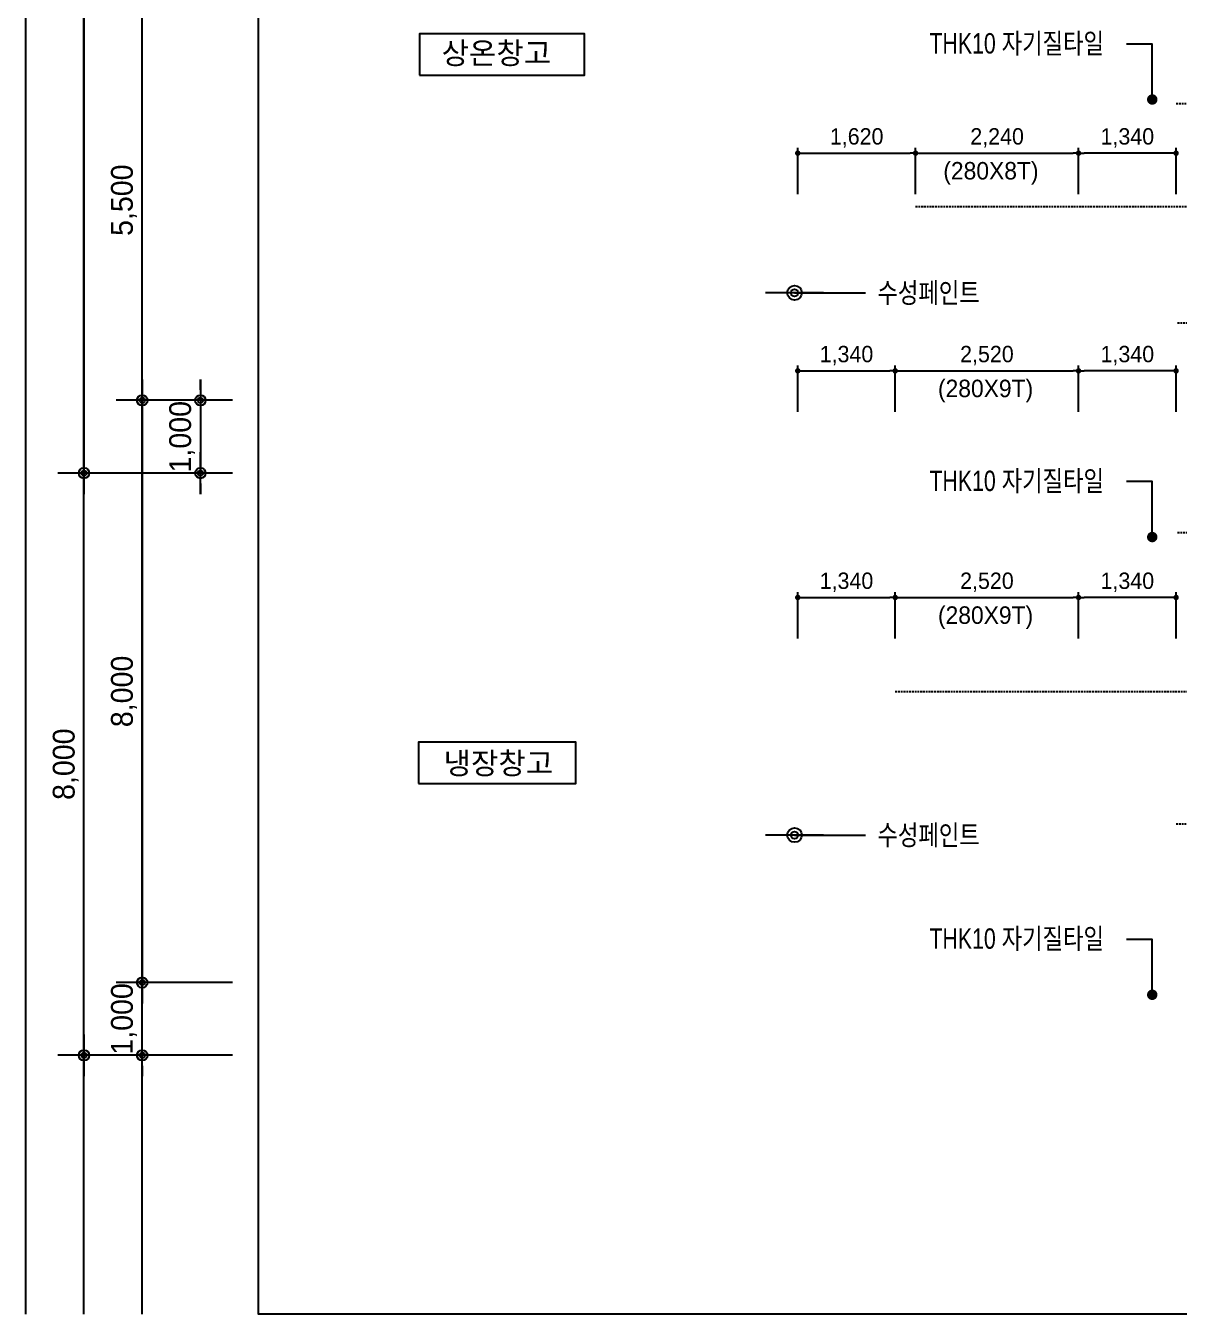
# Model space of a CAD drawing. Header units: millimetres. Extents: x 252711992 to 505989238, y 504776675 to 1009617600.
# Drawn here: x 253473934 to 253489786, y 504776996 to 504794701 of the extents above; entities that cross this region are included whole.
import ezdxf
from ezdxf.enums import TextEntityAlignment as Align

# ---------------------------------------------------------------- set-up
doc = ezdxf.new("R2010")
doc.units = ezdxf.units.MM
doc.linetypes.add('DASHEDX2', pattern=[38.1, 25.4, -12.7])
for name, color, linetype in [('$ZCDB_AUDIT_GENERATED_600D18', 7, 'Continuous'), ('0KD DIM', 7, 'Continuous'), ('4A.TEC TEXT', 7, 'Continuous'), ('TEX', 3, 'Continuous'), ('TEXT', 7, 'Continuous'), ('㈜SE&C TEXT', 7, 'Continuous')]:
    doc.layers.add(name, color=color, linetype=linetype)
doc.layers.add('DEFPOINT', color=135, linetype='Continuous', plot=False)
doc.styles.add('나눔고딕', font='')
doc.styles.add('돋움', font='')
doc.styles.add('돋음체', font='')
doc.styles.get('나눔고딕').set_extended_font_data('Dotum')
doc.styles.get('돋움').set_extended_font_data('Dotum')
doc.styles.get('돋음체').set_extended_font_data('Dotum')
doc.dimstyles.new('DIM_600(외부치수)', dxfattribs={"dimscale": 400, "dimtxt": 3.3, "dimasz": 1, "dimexe": 2, "dimexo": 2, "dimgap": 1, "dimtad": 1, "dimdec": 0, "dimdsep": 46, "dimlunit": 6, "dimtxsty": '나눔고딕', "dimblk1": 'DIMDOT', "dimblk2": 'DIMDOT', "dimsah": 1, "dimcen": 2.5, "dimdle": 1.5, "dimclrd": 8, "dimclre": 8, "dimclrt": 3, "dimadec": 0, "dimazin": 0, "dimtfac": 1, "dimtdec": 0, "dimtix": 1, "dimtmove": 2, "dimatfit": 3, "dimldrblk": 'DIMDOT', "dimfxl": 1, "dimtvp": 1, "dimtolj": 1, "dimtzin": 0, "dimarcsym": 0})
doc.dimstyles.new('DIM_80(외부치수)', dxfattribs={"dimscale": 40, "dimtxt": 3.3, "dimasz": 1, "dimexe": 2, "dimexo": 2, "dimgap": 1, "dimtad": 1, "dimdec": 0, "dimdsep": 46, "dimlunit": 6, "dimtxsty": '돋움', "dimblk1": 'DIMDOT', "dimblk2": 'DIMDOT', "dimsah": 1, "dimcen": 2.5, "dimdle": 1.5, "dimclrd": 1, "dimclre": 7, "dimclrt": 2, "dimadec": 0, "dimazin": 0, "dimtfac": 1, "dimtdec": 0, "dimtix": 1, "dimtmove": 2, "dimatfit": 3, "dimldrblk": 'DIMDOT', "dimfxl": 1, "dimtvp": 1, "dimtolj": 1, "dimtzin": 0, "dimarcsym": 0})
doc.dimstyles.new('KD DIM 1', dxfattribs={"dimscale": 50, "dimtxt": 3, "dimasz": 1, "dimexe": 1, "dimexo": 1, "dimgap": 1, "dimtad": 1, "dimdec": 0, "dimzin": 0, "dimdsep": 46, "dimlunit": 6, "dimtxsty": '돋음체', "dimblk": 'DOT', "dimcen": 3, "dimdle": 1, "dimclrd": 256, "dimclre": 256, "dimclrt": 3, "dimazin": 0, "dimtfac": 1, "dimtdec": 0, "dimtix": 1, "dimtmove": 2, "dimatfit": 3, "dimldrblk": 'OBLIQUE', "dimfxl": 1, "dimtvp": 0.8333, "dimtolj": 1, "dimtzin": 0, "dimarcsym": 0})

# ---------------------------------------------------------------- blocks, each defined once
blk = doc.blocks.new('DIMDOT')
at = {"color": 0}
blk.add_line((-2, 0), (2, 0), dxfattribs=at)
for radius in [0.5, 0.25]:
    blk.add_circle((0, 0), radius, dxfattribs=at)
blk = doc.blocks.new('*D401')
at = {"layer": '$ZCDB_AUDIT_GENERATED_600D18', "color": 8, "lineweight": -2, "transparency": 16777216}
for p, q in [((253476774, 504788554), (253474374, 504788554)), ((253474734, 504780698), (253474734, 504788410)), ((253476774, 504780554), (253474374, 504780554))]:
    blk.add_line(p, q, dxfattribs=at)
at = {"layer": 'Defpoints', "color": 0, "transparency": 16777216}
for p in [(253474734, 504788554), (253477134, 504788554, 8378), (253477134, 504780554, -5000)]:
    blk.add_point(p, dxfattribs=at)
at = {"layer": '$ZCDB_AUDIT_GENERATED_600D18', "color": 8, "lineweight": -2, "transparency": 16777216, "xscale": 144, "yscale": 144, "zscale": 144}
for p, rotation in [((253474734, 504788554), 90), ((253474734, 504780554), 270)]:
    blk.add_blockref('DIMDOT', p, dxfattribs=dict(at, rotation=rotation))
at = {"layer": '$ZCDB_AUDIT_GENERATED_600D18', "color": 3, "transparency": 16777216, "insert": (253474483, 504784554), "char_height": 300, "attachment_point": 5, "rotation": 90, "style": '나눔고딕'}
blk.add_mtext('\\A1;8,000', dxfattribs=at)
blk = doc.blocks.new('*D402')
at = {"layer": '$ZCDB_AUDIT_GENERATED_600D18', "color": 8, "lineweight": -2, "transparency": 16777216}
for p, q in [((253476774, 504819554), (253474374, 504819554)), ((253474734, 504819410), (253474734, 504788698)), ((253476774, 504788554), (253474374, 504788554))]:
    blk.add_line(p, q, dxfattribs=at)
at = {"layer": 'Defpoints', "color": 0, "transparency": 16777216}
for p in [(253477134, 504819554, -43462), (253474734, 504788554), (253477134, 504788554, 8378)]:
    blk.add_point(p, dxfattribs=at)
at = {"layer": '$ZCDB_AUDIT_GENERATED_600D18', "color": 8, "lineweight": -2, "transparency": 16777216, "xscale": 144, "yscale": 144, "zscale": 144}
for p, rotation in [((253474734, 504819554), 90), ((253474734, 504788554), 270)]:
    blk.add_blockref('DIMDOT', p, dxfattribs=dict(at, rotation=rotation))
at = {"layer": '$ZCDB_AUDIT_GENERATED_600D18', "color": 3, "transparency": 16777216, "insert": (253474483, 504804054), "char_height": 300, "attachment_point": 5, "rotation": 90, "style": '나눔고딕'}
blk.add_mtext('\\A1;31,000', dxfattribs=at)
blk = doc.blocks.new('*D403')
at = {"layer": '$ZCDB_AUDIT_GENERATED_600D18', "color": 8, "lineweight": -2, "transparency": 16777216}
for p, q in [((253475534, 504781698), (253475534, 504781842)), ((253476774, 504781554), (253475174, 504781554)), ((253475534, 504780554), (253475534, 504781554)), ((253476774, 504780554), (253475174, 504780554)), ((253475534, 504780410), (253475534, 504780266))]:
    blk.add_line(p, q, dxfattribs=at)
at = {"layer": 'Defpoints', "color": 0, "transparency": 16777216}
for p in [(253475534, 504781554), (253477134, 504781554, -903), (253477134, 504780554, -2575)]:
    blk.add_point(p, dxfattribs=at)
at = {"layer": '$ZCDB_AUDIT_GENERATED_600D18', "color": 8, "lineweight": -2, "transparency": 16777216, "xscale": 144, "yscale": 144, "zscale": 144}
for p, rotation in [((253475534, 504781554), 270), ((253475534, 504780554), 90)]:
    blk.add_blockref('DIMDOT', p, dxfattribs=dict(at, rotation=rotation))
at = {"layer": '$ZCDB_AUDIT_GENERATED_600D18', "color": 3, "transparency": 16777216, "insert": (253475283, 504781054), "char_height": 300, "attachment_point": 5, "rotation": 90, "style": '나눔고딕'}
blk.add_mtext('\\A1;1,000', dxfattribs=at)
blk = doc.blocks.new('*D404')
at = {"layer": '$ZCDB_AUDIT_GENERATED_600D18', "color": 8, "lineweight": -2, "transparency": 16777216}
for p, q in [((253476774, 504789554), (253475174, 504789554)), ((253475534, 504789410), (253475534, 504781698)), ((253476774, 504781554), (253475174, 504781554))]:
    blk.add_line(p, q, dxfattribs=at)
at = {"layer": 'Defpoints', "color": 0, "transparency": 16777216}
for p in [(253477134, 504789554, -14281), (253475534, 504781554), (253477134, 504781554, -903)]:
    blk.add_point(p, dxfattribs=at)
at = {"layer": '$ZCDB_AUDIT_GENERATED_600D18', "color": 8, "lineweight": -2, "transparency": 16777216, "xscale": 144, "yscale": 144, "zscale": 144}
for p, rotation in [((253475534, 504789554), 90), ((253475534, 504781554), 270)]:
    blk.add_blockref('DIMDOT', p, dxfattribs=dict(at, rotation=rotation))
at = {"layer": '$ZCDB_AUDIT_GENERATED_600D18', "color": 3, "transparency": 16777216, "insert": (253475283, 504785554), "char_height": 300, "attachment_point": 5, "rotation": 90, "style": '나눔고딕'}
blk.add_mtext('\\A1;8,000', dxfattribs=at)
blk = doc.blocks.new('*D405')
at = {"layer": '$ZCDB_AUDIT_GENERATED_600D18', "color": 8, "lineweight": -2, "transparency": 16777216}
for p, q in [((253476774, 504795054), (253475174, 504795054)), ((253475534, 504789698), (253475534, 504794910)), ((253476774, 504789554), (253475174, 504789554))]:
    blk.add_line(p, q, dxfattribs=at)
at = {"layer": 'Defpoints', "color": 0, "transparency": 16777216}
for p in [(253475534, 504795054), (253477134, 504795054, -5084), (253477134, 504789554, -14281)]:
    blk.add_point(p, dxfattribs=at)
at = {"layer": '$ZCDB_AUDIT_GENERATED_600D18', "color": 8, "lineweight": -2, "transparency": 16777216, "xscale": 144, "yscale": 144, "zscale": 144}
for p, rotation in [((253475534, 504795054), 90), ((253475534, 504789554), 270)]:
    blk.add_blockref('DIMDOT', p, dxfattribs=dict(at, rotation=rotation))
at = {"layer": '$ZCDB_AUDIT_GENERATED_600D18', "color": 3, "transparency": 16777216, "insert": (253475283, 504792304), "char_height": 300, "attachment_point": 5, "rotation": 90, "style": '나눔고딕'}
blk.add_mtext('\\A1;5,500', dxfattribs=at)
blk = doc.blocks.new('*D409')
at = {"layer": '$ZCDB_AUDIT_GENERATED_600D18', "color": 8, "lineweight": -2, "transparency": 16777216}
for p, q in [((253476334, 504789698), (253476334, 504789842)), ((253476774, 504789554), (253475974, 504789554)), ((253476334, 504789554), (253476334, 504788554)), ((253476774, 504788554), (253475974, 504788554)), ((253476334, 504788410), (253476334, 504788266))]:
    blk.add_line(p, q, dxfattribs=at)
at = {"layer": 'Defpoints', "color": 0, "transparency": 16777216}
for p in [(253477134, 504789554, -12771), (253476334, 504788554), (253477134, 504788554, -11099)]:
    blk.add_point(p, dxfattribs=at)
at = {"layer": '$ZCDB_AUDIT_GENERATED_600D18', "color": 8, "lineweight": -2, "transparency": 16777216, "xscale": 144, "yscale": 144, "zscale": 144}
for p, rotation in [((253476334, 504789554), 270), ((253476334, 504788554), 90)]:
    blk.add_blockref('DIMDOT', p, dxfattribs=dict(at, rotation=rotation))
at = {"layer": '$ZCDB_AUDIT_GENERATED_600D18', "color": 3, "transparency": 16777216, "insert": (253476083, 504789054), "char_height": 300, "attachment_point": 5, "rotation": 90, "style": '나눔고딕'}
blk.add_mtext('\\A1;1,000', dxfattribs=at)
blk = doc.blocks.new('_Dot')
at = {"color": 0, "linetype": 'ByBlock', "lineweight": -2}
blk.add_line((-0.5, 0), (-1, 0), dxfattribs=at)
at = {"color": 0, "linetype": 'ByBlock', "const_width": 0.5}
blk.add_lwpolyline([(-0.25, 0, 1), (0.25, 0, 1)], format="xyb", close=True, dxfattribs=at)
blk = doc.blocks.new('*D1155')
at = {"layer": '0KD DIM', "lineweight": -2, "transparency": 16777216}
for p, q in [((253486163, 504792385), (253486163, 504793025)), ((253488403, 504792385), (253488403, 504793025)), ((253486238, 504792950), (253488328, 504792950))]:
    blk.add_line(p, q, dxfattribs=at)
at = {"layer": 'Defpoints', "color": 0, "transparency": 16777216}
for p in [(253488403, 504792950), (253486163, 504792310), (253488403, 504792310)]:
    blk.add_point(p, dxfattribs=at)
at = {"layer": '0KD DIM', "lineweight": -2, "transparency": 16777216, "xscale": 75, "yscale": 75, "zscale": 75, "rotation": 180}
blk.add_blockref('_Dot', (253486163, 504792950), dxfattribs=at)
at = {"layer": '0KD DIM', "lineweight": -2, "transparency": 16777216, "xscale": 75, "yscale": 75, "zscale": 75}
blk.add_blockref('_Dot', (253488403, 504792950), dxfattribs=at)
at = {"layer": '0KD DIM', "color": 3, "transparency": 16777216, "insert": (253487283, 504793160), "char_height": 225, "attachment_point": 5, "style": '돋음체'}
blk.add_mtext('\\A1;2,240', dxfattribs=at)
blk = doc.blocks.new('_OBLIQUE')
at = {"color": 0, "linetype": 'ByBlock'}
blk.add_line((-0.5, -0.5), (0.5, 0.5), dxfattribs=at)
blk = doc.blocks.new('*D1156')
at = {"layer": '0KD DIM', "lineweight": -2, "transparency": 16777216}
for p, q in [((253488403, 504792385), (253488403, 504793025)), ((253489743, 504792385), (253489743, 504793025)), ((253489668, 504792950), (253488478, 504792950))]:
    blk.add_line(p, q, dxfattribs=at)
at = {"layer": 'Defpoints', "color": 0, "transparency": 16777216}
for p in [(253488403, 504792950), (253488403, 504792310), (253489743, 504792310)]:
    blk.add_point(p, dxfattribs=at)
at = {"layer": '0KD DIM', "lineweight": -2, "transparency": 16777216, "xscale": 75, "yscale": 75, "zscale": 75, "rotation": 180}
blk.add_blockref('_Dot', (253488403, 504792950), dxfattribs=at)
at = {"layer": '0KD DIM', "lineweight": -2, "transparency": 16777216, "xscale": 75, "yscale": 75, "zscale": 75}
blk.add_blockref('_Dot', (253489743, 504792950), dxfattribs=at)
at = {"layer": '0KD DIM', "color": 3, "transparency": 16777216, "insert": (253489073, 504793160), "char_height": 225, "attachment_point": 5, "style": '돋음체'}
blk.add_mtext('\\A1;1,340', dxfattribs=at)
blk = doc.blocks.new('*D1157')
at = {"layer": '0KD DIM', "lineweight": -2, "transparency": 16777216}
for p, q in [((253484543, 504792385), (253484543, 504793025)), ((253486163, 504792385), (253486163, 504793025)), ((253484618, 504792950), (253486088, 504792950))]:
    blk.add_line(p, q, dxfattribs=at)
at = {"layer": 'Defpoints', "color": 0, "transparency": 16777216}
for p in [(253486163, 504792950), (253484543, 504792310, -8562), (253486163, 504792310, -2200)]:
    blk.add_point(p, dxfattribs=at)
at = {"layer": '0KD DIM', "lineweight": -2, "transparency": 16777216, "xscale": 75, "yscale": 75, "zscale": 75, "rotation": 180}
blk.add_blockref('_Dot', (253484543, 504792950), dxfattribs=at)
at = {"layer": '0KD DIM', "lineweight": -2, "transparency": 16777216, "xscale": 75, "yscale": 75, "zscale": 75}
blk.add_blockref('_Dot', (253486163, 504792950), dxfattribs=at)
at = {"layer": '0KD DIM', "color": 3, "transparency": 16777216, "insert": (253485353, 504793160), "char_height": 225, "attachment_point": 5, "style": '돋음체'}
blk.add_mtext('\\A1;1,620', dxfattribs=at)
blk = doc.blocks.new('*D1158')
at = {"layer": '0KD DIM', "lineweight": -2, "transparency": 16777216}
for p, q in [((253485883, 504789394), (253485883, 504790034)), ((253485958, 504789959), (253488328, 504789959)), ((253488403, 504789394), (253488403, 504790034))]:
    blk.add_line(p, q, dxfattribs=at)
at = {"layer": 'Defpoints', "color": 0, "transparency": 16777216}
for p in [(253488403, 504789959), (253485883, 504789319), (253488403, 504789319)]:
    blk.add_point(p, dxfattribs=at)
at = {"layer": '0KD DIM', "lineweight": -2, "transparency": 16777216, "xscale": 75, "yscale": 75, "zscale": 75, "rotation": 180}
blk.add_blockref('_Dot', (253485883, 504789959), dxfattribs=at)
at = {"layer": '0KD DIM', "lineweight": -2, "transparency": 16777216, "xscale": 75, "yscale": 75, "zscale": 75}
blk.add_blockref('_Dot', (253488403, 504789959), dxfattribs=at)
at = {"layer": '0KD DIM', "color": 3, "transparency": 16777216, "insert": (253487143, 504790169), "char_height": 225, "attachment_point": 5, "style": '돋음체'}
blk.add_mtext('\\A1;2,520', dxfattribs=at)
blk = doc.blocks.new('*D1159')
at = {"layer": '0KD DIM', "lineweight": -2, "transparency": 16777216}
for p, q in [((253488403, 504789394), (253488403, 504790034)), ((253489668, 504789959), (253488478, 504789959)), ((253489743, 504789394), (253489743, 504790034))]:
    blk.add_line(p, q, dxfattribs=at)
at = {"layer": 'Defpoints', "color": 0, "transparency": 16777216}
for p in [(253488403, 504789959), (253488403, 504789319), (253489743, 504789319)]:
    blk.add_point(p, dxfattribs=at)
at = {"layer": '0KD DIM', "lineweight": -2, "transparency": 16777216, "xscale": 75, "yscale": 75, "zscale": 75, "rotation": 180}
blk.add_blockref('_Dot', (253488403, 504789959), dxfattribs=at)
at = {"layer": '0KD DIM', "lineweight": -2, "transparency": 16777216, "xscale": 75, "yscale": 75, "zscale": 75}
blk.add_blockref('_Dot', (253489743, 504789959), dxfattribs=at)
at = {"layer": '0KD DIM', "color": 3, "transparency": 16777216, "insert": (253489073, 504790169), "char_height": 225, "attachment_point": 5, "style": '돋음체'}
blk.add_mtext('\\A1;1,340', dxfattribs=at)
blk = doc.blocks.new('*D1160')
at = {"layer": '0KD DIM', "lineweight": -2, "transparency": 16777216}
for p, q in [((253484543, 504789394), (253484543, 504790034)), ((253484618, 504789959), (253485808, 504789959)), ((253485883, 504789394), (253485883, 504790034))]:
    blk.add_line(p, q, dxfattribs=at)
at = {"layer": 'Defpoints', "color": 0, "transparency": 16777216}
for p in [(253485883, 504789959), (253484543, 504789319, -8562), (253485883, 504789319, -3299)]:
    blk.add_point(p, dxfattribs=at)
at = {"layer": '0KD DIM', "lineweight": -2, "transparency": 16777216, "xscale": 75, "yscale": 75, "zscale": 75, "rotation": 180}
blk.add_blockref('_Dot', (253484543, 504789959), dxfattribs=at)
at = {"layer": '0KD DIM', "lineweight": -2, "transparency": 16777216, "xscale": 75, "yscale": 75, "zscale": 75}
blk.add_blockref('_Dot', (253485883, 504789959), dxfattribs=at)
at = {"layer": '0KD DIM', "color": 3, "transparency": 16777216, "insert": (253485213, 504790169), "char_height": 225, "attachment_point": 5, "style": '돋음체'}
blk.add_mtext('\\A1;1,340', dxfattribs=at)
blk = doc.blocks.new('*D1161')
at = {"layer": '0KD DIM', "lineweight": -2, "transparency": 16777216}
for p, q in [((253485883, 504786279), (253485883, 504786920)), ((253485958, 504786845), (253488328, 504786845)), ((253488403, 504786279), (253488403, 504786920))]:
    blk.add_line(p, q, dxfattribs=at)
at = {"layer": 'Defpoints', "color": 0, "transparency": 16777216}
for p in [(253488403, 504786845), (253485883, 504786204), (253488403, 504786204)]:
    blk.add_point(p, dxfattribs=at)
at = {"layer": '0KD DIM', "lineweight": -2, "transparency": 16777216, "xscale": 75, "yscale": 75, "zscale": 75, "rotation": 180}
blk.add_blockref('_Dot', (253485883, 504786845), dxfattribs=at)
at = {"layer": '0KD DIM', "lineweight": -2, "transparency": 16777216, "xscale": 75, "yscale": 75, "zscale": 75}
blk.add_blockref('_Dot', (253488403, 504786845), dxfattribs=at)
at = {"layer": '0KD DIM', "color": 3, "transparency": 16777216, "insert": (253487143, 504787054), "char_height": 225, "attachment_point": 5, "style": '돋음체'}
blk.add_mtext('\\A1;2,520', dxfattribs=at)
blk = doc.blocks.new('*D1162')
at = {"layer": '0KD DIM', "lineweight": -2, "transparency": 16777216}
for p, q in [((253488403, 504786279), (253488403, 504786920)), ((253489668, 504786845), (253488478, 504786845)), ((253489743, 504786279), (253489743, 504786920))]:
    blk.add_line(p, q, dxfattribs=at)
at = {"layer": 'Defpoints', "color": 0, "transparency": 16777216}
for p in [(253488403, 504786845), (253488403, 504786204), (253489743, 504786204)]:
    blk.add_point(p, dxfattribs=at)
at = {"layer": '0KD DIM', "lineweight": -2, "transparency": 16777216, "xscale": 75, "yscale": 75, "zscale": 75, "rotation": 180}
blk.add_blockref('_Dot', (253488403, 504786845), dxfattribs=at)
at = {"layer": '0KD DIM', "lineweight": -2, "transparency": 16777216, "xscale": 75, "yscale": 75, "zscale": 75}
blk.add_blockref('_Dot', (253489743, 504786845), dxfattribs=at)
at = {"layer": '0KD DIM', "color": 3, "transparency": 16777216, "insert": (253489073, 504787054), "char_height": 225, "attachment_point": 5, "style": '돋음체'}
blk.add_mtext('\\A1;1,340', dxfattribs=at)
blk = doc.blocks.new('*D1163')
at = {"layer": '0KD DIM', "lineweight": -2, "transparency": 16777216}
for p, q in [((253484543, 504786279), (253484543, 504786920)), ((253484618, 504786845), (253485808, 504786845)), ((253485883, 504786279), (253485883, 504786920))]:
    blk.add_line(p, q, dxfattribs=at)
at = {"layer": 'Defpoints', "color": 0, "transparency": 16777216}
for p in [(253485883, 504786845), (253484543, 504786204, -8562), (253485883, 504786204, -3299)]:
    blk.add_point(p, dxfattribs=at)
at = {"layer": '0KD DIM', "lineweight": -2, "transparency": 16777216, "xscale": 75, "yscale": 75, "zscale": 75, "rotation": 180}
blk.add_blockref('_Dot', (253484543, 504786845), dxfattribs=at)
at = {"layer": '0KD DIM', "lineweight": -2, "transparency": 16777216, "xscale": 75, "yscale": 75, "zscale": 75}
blk.add_blockref('_Dot', (253485883, 504786845), dxfattribs=at)
at = {"layer": '0KD DIM', "color": 3, "transparency": 16777216, "insert": (253485213, 504787054), "char_height": 225, "attachment_point": 5, "style": '돋음체'}
blk.add_mtext('\\A1;1,340', dxfattribs=at)

msp = doc.modelspace()

# ---------------------------------------------------------------- linework, layer by layer
at = {"layer": 'DEFPOINT'}
for points in [[(253473933.68, 504776996.25), (253473933.68, 504828017.81), (253502587.24, 504828017.81), (253502587.24, 504776996.25)], [(253474733.68, 504776996.25), (253474733.68, 504827217.81), (253501787.24, 504827217.81), (253501787.24, 504776996.25)], [(253475533.68, 504776996.25), (253475533.68, 504826417.81), (253500987.24, 504826417.81), (253500987.24, 504776996.25)]]:
    msp.add_lwpolyline(points, dxfattribs=at)
msp.add_lwpolyline([(253477133.68, 504824817.81), (253499387.24, 504824817.81), (253499387.24, 504776996.25), (253477133.68, 504776996.25)], close=True, dxfattribs=at)
at = {"layer": 'TEX', "color": 1, "elevation": 10757.34}
for points in [[(253489415.11, 504793687.17), (253489415.11, 504794448.49), (253489059.3, 504794448.49)], [(253489415.11, 504787675.23), (253489415.11, 504788436.54), (253489059.3, 504788436.54)], [(253489415.11, 504781385.63), (253489415.11, 504782146.94), (253489059.3, 504782146.94)]]:
    msp.add_lwpolyline(points, dxfattribs=at)
at = {"layer": 'TEXT', "color": 251, "linetype": 'DASHEDX2'}
for p, q in [((253489743.38, 504793634.6, 10756.89), (253499387.24, 504793634.6, 10756.89)), ((253486163.38, 504792215.25, 10756.89), (253499387.24, 504792215.25, 10756.89)), ((253489763.38, 504790618.47, 10756.89), (253499387.24, 504790618.47, 10756.89)), ((253489763.38, 504787735.78, 10756.89), (253499387.24, 504787735.78, 10756.89)), ((253485883.38, 504785553.96, 10756.89), (253499387.24, 504785553.96, 10756.89)), ((253489743.38, 504783735.78, 10756.89), (253499387.24, 504783735.78, 10756.89))]:
    msp.add_line(p, q, dxfattribs=at)
at = {"layer": 'TEXT', "elevation": 2940.29}
for points in [[(253479344.16, 504794022.71), (253481612.87, 504794022.71), (253481612.87, 504794589.38), (253479344.16, 504794589.38)], [(253479332, 504784289.07), (253481491.68, 504784289.07), (253481491.68, 504784855.74), (253479332, 504784855.74)]]:
    msp.add_lwpolyline(points, close=True, dxfattribs=at)
at = {"layer": '㈜SE&C TEXT', "color": 1, "const_width": 71.73, "elevation": 10757.34}
for points in [[(253489450.97, 504793687.17, 1), (253489379.24, 504793687.17, 1)], [(253489450.97, 504787675.23, 1), (253489379.24, 504787675.23, 1)], [(253489450.97, 504781385.63, 1), (253489379.24, 504781385.63, 1)]]:
    msp.add_lwpolyline(points, format="xyb", close=True, dxfattribs=at)

# ---------------------------------------------------------------- texts
at = {"layer": '$ZCDB_AUDIT_GENERATED_600D18', "color": 3, "style": '나눔고딕'}
for s, p in [('(280X8T)', (253486543.66, 504792588.55, -18607.6)), ('(280X9T)', (253486470.17, 504789597.5, -18607.6)), ('(280X9T)', (253486470.17, 504786482.77, -18607.6))]:
    msp.add_text(s, height=240, dxfattribs=at).set_placement(p)
at = {"layer": '4A.TEC TEXT', "style": '돋움', "width": 0.8}
for s, p in [('THK10 자기질타일', (253486352.54, 504794459.48, 10757.34)), ('수성페인트', (253485638.36, 504791031.76, 10757.34)), ('THK10 자기질타일', (253486352.54, 504788447.53, 10757.34)), ('수성페인트', (253485638.36, 504783580.5, 10757.34)), ('THK10 자기질타일', (253486352.54, 504782157.93, 10757.34))]:
    msp.add_text(s, height=280, dxfattribs=at).set_placement(p, align=Align.MIDDLE_LEFT)
at = {"layer": 'TEXT', "style": '돋움'}
msp.add_text('상온창고', height=300, dxfattribs=at).set_placement((253479648.63, 504794324.37, 2940.29), align=Align.MIDDLE_LEFT)
msp.add_text('냉장창고', height=300, dxfattribs=at).set_placement((253480429.37, 504784566.92, 2940.29), align=Align.MIDDLE_CENTER)

# ---------------------------------------------------------------- dimensions: what is measured, and where the dimension line sits
at = {"layer": '$ZCDB_AUDIT_GENERATED_600D18'}
for base, p1, p2, angle, picture, middle in [((253474733.68, 504788553.96, 903.01), (253477133.68, 504819553.96, -42558.53), (253477133.68, 504788553.96, 9280.94), 270, '*D402', (253474482.57, 504804053.96, 903.01)), ((253475533.68, 504795053.96, 903.01), (253477133.68, 504789553.96, -13377.93), (253477133.68, 504795053.96, -4180.6), 90, '*D405', (253475282.57, 504792303.96, 903.01)), ((253475533.68, 504781553.96, 903.01), (253477133.68, 504789553.96, -13377.93), (253477133.68, 504781553.96), 270, '*D404', (253475282.57, 504785553.96, 903.01)), ((253476333.68, 504788553.96, 903.01), (253477133.68, 504789553.96, -11868.06), (253477133.68, 504788553.96, -10195.82), 270, '*D409', (253476082.57, 504789053.96, 903.01)), ((253474733.68, 504788553.96, 903.01), (253477133.68, 504780553.96, -4096.99), (253477133.68, 504788553.96, 9280.94), 90, '*D401', (253474482.57, 504784553.96, 903.01)), ((253475533.68, 504781553.96, 903.01), (253477133.68, 504780553.96, -1672.24), (253477133.68, 504781553.96), 90, '*D403', (253475282.57, 504781053.96, 903.01))]:
    dim = msp.add_linear_dim(base=base, p1=p1, p2=p2, angle=angle, dimstyle='DIM_600(외부치수)', override={"dimscale": 600, "dimtxt": 0.5, "dimasz": 0.24, "dimexe": 0.6, "dimexo": 0.6, "dimgap": 0.12, "dimdec": 1, "dimdle": 0.5}, dxfattribs=at)
    dim.commit()
    dim.dimension.update_dxf_attribs({"geometry": picture, "text_midpoint": middle})
at = {"layer": '0KD DIM'}
for base, p1, p2, angle, picture, middle in [((253486163.38, 504792950.45, 10757.34), (253484543.38, 504792310.12, 2194.87), (253486163.38, 504792310.12, 8557.81), 0, '*D1157', (253485353.38, 504793159.78, 10757.34)), ((253488403.38, 504792950.45, 10757.34), (253486163.38, 504792310.12, 10757.34), (253488403.38, 504792310.12, 10757.34), 0, '*D1155', (253487283.38, 504793159.78, 10757.34)), ((253488403.38, 504792950.45, 10757.34), (253489743.38, 504792310.12, 10757.34), (253488403.38, 504792310.12, 10757.34), 180, '*D1156', (253489073.38, 504793159.78, 10757.34)), ((253485883.38, 504789959.41, 10757.34), (253484543.38, 504789319.08, 2194.87), (253485883.38, 504789319.08, 7458.04), 0, '*D1160', (253485213.38, 504790168.74, 10757.34)), ((253488403.38, 504789959.41, 10757.34), (253485883.38, 504789319.08, 10757.34), (253488403.38, 504789319.08, 10757.34), 0, '*D1158', (253487143.38, 504790168.74, 10757.34)), ((253488403.38, 504789959.41, 10757.34), (253489743.38, 504789319.08, 10757.34), (253488403.38, 504789319.08, 10757.34), 180, '*D1159', (253489073.38, 504790168.74, 10757.34)), ((253485883.38, 504786844.67, 10757.34), (253484543.38, 504786204.34, 2194.87), (253485883.38, 504786204.34, 7458.04), 0, '*D1163', (253485213.38, 504787054, 10757.34)), ((253488403.38, 504786844.67, 10757.34), (253485883.38, 504786204.34, 10757.34), (253488403.38, 504786204.34, 10757.34), 0, '*D1161', (253487143.38, 504787054, 10757.34)), ((253488403.38, 504786844.67, 10757.34), (253489743.38, 504786204.34, 10757.34), (253488403.38, 504786204.34, 10757.34), 180, '*D1162', (253489073.38, 504787054, 10757.34))]:
    dim = msp.add_linear_dim(base=base, p1=p1, p2=p2, angle=angle, dimstyle='KD DIM 1', override={"dimscale": 75}, dxfattribs=at)
    dim.commit()
    dim.dimension.update_dxf_attribs({"geometry": picture, "text_midpoint": middle})

# ---------------------------------------------------------------- leaders
at = {"layer": '㈜SE&C TEXT', "color": 1}
for points in [[(253484499.13, 504791031.76, 10757.34), (253485475.63, 504791031.76, 10757.34)], [(253484499.13, 504783580.5, 10757.34), (253485475.63, 504783580.5, 10757.34)]]:
    msp.add_leader(points, dimstyle='DIM_80(외부치수)', override={"dimasz": 5, "dimtad": 0}, dxfattribs=at)

doc.saveas('drawing.dxf')
